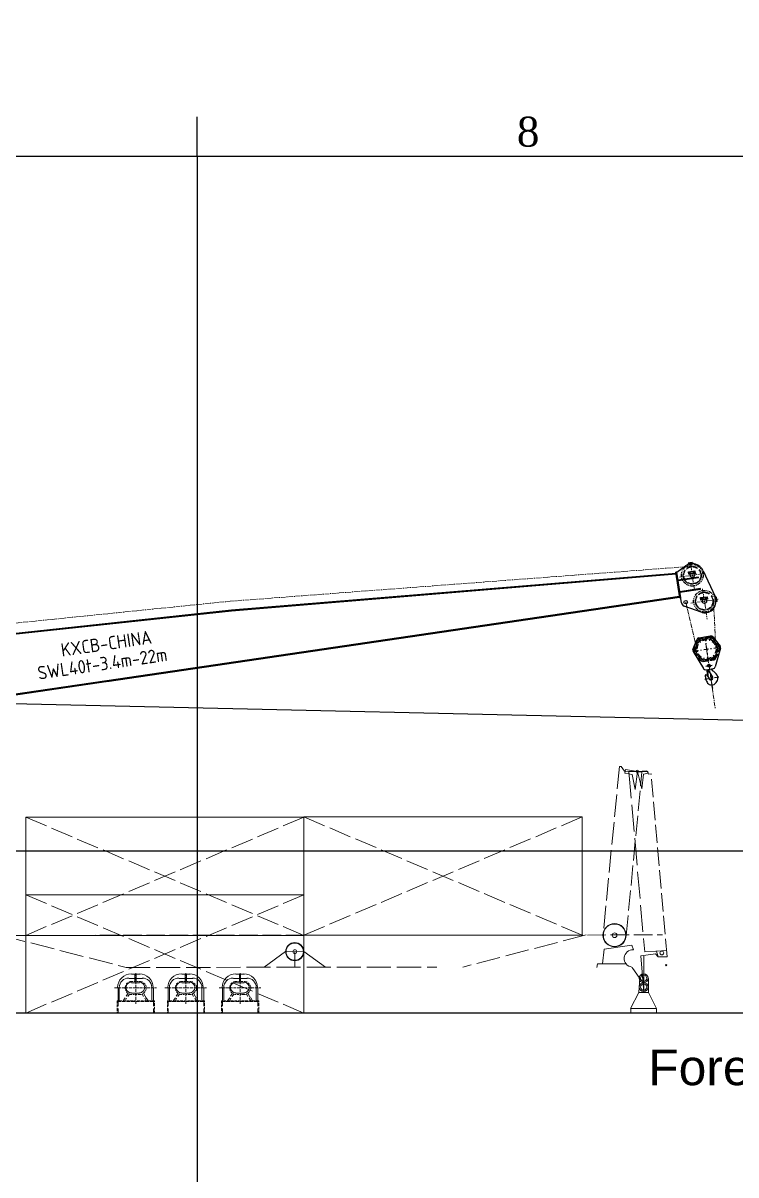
# Model space of a CAD drawing. Header units: millimetres. Extents: x -4 to 3776, y -4 to 4079.
# Drawn here: x 488.6 to 566.7, y 496.7 to 622.9 of the extents above; entities that cross this region are included whole.
import ezdxf
from ezdxf import colors
from ezdxf.entities.mleader import LeaderData, LeaderLine
from ezdxf.math import Vec2, Vec3

# ---------------------------------------------------------------- set-up
doc = ezdxf.new("R2010")
doc.units = ezdxf.units.MM
for name, pattern in [('ACAD_ISO04W100', [30, 24, -3, 0, -3]), ('CENTER', [2, 1.25, -0.25, 0.25, -0.25]), ('DASHDOT', [1, 0.5, -0.25, 0, -0.25]), ('DASHED', [0.75, 0.5, -0.25]), ('PDF_IMPORT', [1, 0.8, -0.2]), ('PHANTOM', [2.5, 1.25, -0.25, 0.25, -0.25, 0.25, -0.25])]:
    doc.linetypes.add(name, pattern=pattern)
doc.layers.add('3中心线层', color=2, linetype='CENTER', lineweight=13)
doc.layers.add('刻度', color=3, linetype='ACAD_ISO04W100', lineweight=13)
for name, color, linetype in [('4虚线层', 6, 'DASHED'), ('9双点划线层', 6, 'PHANTOM'), ('BK_kedu', 255, 'Continuous'), ('CEN', 1, 'CENTER'), ('CENTER', 1, 'DASHDOT'), ('DASHED', 6, 'DASHED'), ('DRAWING0', 2, 'Continuous'), ('EDGE', 7, 'Continuous'), ('FORECASTLE', 7, 'Continuous'), ('PDF_0', 7, 'Continuous'), ('PDF_00-EQ', 7, 'Continuous'), ('PDF_MODIFY_O_3', 7, 'Continuous'), ('PDF_MOORING', 7, 'Continuous')]:
    doc.layers.add(name, color=color, linetype=linetype)
doc.layers.add('Sheet$BORDER', color=7, linetype='Continuous', true_color=0x000000)
doc.layers.add('Sheet$GRID', color=254, linetype='Continuous', true_color=0xbebebe)
doc.styles.add('HZTXT', font='ISOCP', dxfattribs={"bigfont": 'hztxt'})
doc.styles.get("Standard").update_dxf_attribs({"font": 'arial.ttf'})

# ---------------------------------------------------------------- blocks, each defined once
blk = doc.blocks.new('2-cang kou')
at = {"layer": 'PDF_00-EQ', "lineweight": 0}
for points in [[(1.62, 26.36), (3.51, 26.45), (3.88, 26.96), (4.07, 26.96)], [(3.42, 26.63), (3.42, 26.63)], [(77.73, 26.36), (75.83, 26.45), (75.46, 26.96), (75.28, 26.96)], [(75.92, 26.63), (75.92, 26.63)], [(0.6, 26.17), (0.83, 26.12), (0.97, 26.4), (3.05, 26.4)], [(1.02, 26.49), (1.02, 26.49)], [(78.74, 26.17), (78.47, 26.12), (78.37, 26.4), (76.29, 26.4)], [(78.28, 26.49), (78.28, 26.49)], [(1.39, 6.2), (1.39, 2.22), (1.71, 6.24), (0.09, 6.43), (-0.18, 6.1), (-1.16, 6.1)], [(-1.11, 6.8), (1.29, 6.66)], [(-0.18, 6.1), (0, 6.75)], [(5.87, 5.36), (5.73, 6.94), (2.73, 7.4), (2.54, 6.89)], [(39.72, 5.04), (39.72, 6.66), (38.7, 6.7), (36.34, 4.99)], [(39.67, 6.66), (40.69, 6.7), (43.05, 4.99)], [(77.96, 6.2), (77.96, 2.22), (77.63, 6.24), (79.21, 6.43), (79.53, 6.1), (80.5, 6.1)], [(80.45, 6.8), (78.05, 6.66)], [(79.53, 6.1), (79.35, 6.75)], [(-1.16, 6.1), (-1.16, 6.1)], [(3.38, 5.36), (6.47, 5.36), (6.57, 4.95)], [(75.97, 5.36), (72.87, 5.36), (72.78, 4.95)], [(80.5, 6.1), (80.5, 6.1)], [(0.88, 3.75), (0.88, 2.22), (1.9, 2.22), (1.85, 3.79)], [(1.66, 4.12), (1.39, 3.75)], [(2.68, 4.95), (1.85, 3.75)], [(76.66, 4.95), (77.5, 3.75)], [(78.47, 3.75), (78.47, 2.22), (77.4, 2.22), (77.5, 3.79)], [(77.68, 4.12), (77.96, 3.75)], [(1.39, 3.75), (1.39, 3.75)], [(1.39, 2.77), (1.39, 2.77)], [(77.96, 3.75), (77.96, 3.75)], [(77.96, 2.77), (77.96, 2.77)], [(0.88, 2.22), (0, 0.46), (2.82, 0.46), (1.9, 2.22)], [(78.47, 2.22), (79.35, 0.46), (76.48, 0.46), (77.4, 2.22)], [(0, 0.46), (0, 0), (2.82, -0.05), (2.82, 0.46)], [(79.35, 0.46), (79.35, 0), (76.52, -0.05), (76.52, 0.46)]]:
    blk.add_lwpolyline(points, dxfattribs=at)
for points in [[(3.42, 26.63), (3.47, 26.22), (2.68, 26.08), (2.36, 24.46), (2.03, 26.4)], [(75.92, 26.63), (75.88, 26.22), (76.66, 26.08), (76.99, 24.46), (77.26, 26.4)], [(1.02, 26.49), (0.92, 26.22), (1.43, 26.12), (1.62, 24.51), (2.03, 26.4)], [(78.28, 26.49), (78.42, 26.22), (77.91, 26.12), (77.73, 24.51), (77.26, 26.4)]]:
    blk.add_lwpolyline(points, close=True, dxfattribs=at)
at = {"layer": 'PDF_00-EQ', "linetype": 'PDF_IMPORT', "lineweight": 0, "ltscale": 3.064319}
blk.add_lwpolyline([(4.07, 26.96), (5.83, 8.46)], dxfattribs=at)
at = {"layer": 'PDF_00-EQ', "linetype": 'PDF_IMPORT', "lineweight": 0, "ltscale": 3.068851}
blk.add_lwpolyline([(75.28, 26.96), (73.47, 8.46)], dxfattribs=at)
at = {"layer": 'PDF_00-EQ', "linetype": 'PDF_IMPORT', "lineweight": 0, "ltscale": 2.507554}
for points in [[(-1.16, 6.1), (0.6, 26.17)], [(80.5, 6.1), (78.74, 26.17)]]:
    blk.add_lwpolyline(points, dxfattribs=at)
at = {"layer": 'PDF_00-EQ', "linetype": 'PDF_IMPORT', "lineweight": 0, "ltscale": 3.667145}
for points in [[(3.05, 26.4), (1.29, 6.66)], [(76.29, 26.4), (78.05, 6.66)]]:
    blk.add_lwpolyline(points, dxfattribs=at)
at = {"layer": 'PDF_00-EQ', "linetype": 'PDF_IMPORT', "lineweight": 0, "ltscale": 2.742136}
for points in [[(3.33, 8.46), (1.62, 26.36)], [(76.02, 8.46), (77.73, 26.36)]]:
    blk.add_lwpolyline(points, dxfattribs=at)
at = {"layer": 'PDF_00-EQ', "linetype": 'PDF_IMPORT', "lineweight": 0, "ltscale": 2.543112}
blk.add_lwpolyline([(3.1, 8.46), (79.99, 8.51)], dxfattribs=at)
at = {"layer": 'PDF_00-EQ', "linetype": 'PDF_IMPORT', "lineweight": 0, "ltscale": 3.297223}
blk.add_lwpolyline([(7.58, 8.46), (21.22, 4.95), (55.25, 4.99)], dxfattribs=at)
at = {"layer": 'PDF_00-EQ', "linetype": 'PDF_IMPORT', "lineweight": 0, "ltscale": 3.252503}
blk.add_lwpolyline([(71.62, 8.51), (58.12, 4.99)], dxfattribs=at)
at = {"layer": 'PDF_00-EQ', "lineweight": 0}
blk.add_lwpolyline([(73.43, 5.36), (73.61, 6.94), (76.62, 7.4), (76.8, 6.89, 0.982282), (76.64, 5)], format="xyb", dxfattribs=at)
for centre, radius in [((2.01, 26.43), 0.116), ((77.24, 26.43), 0.116), ((4.55, 8.48), 1.27), ((4.55, 8.48), 1.23), ((74.74, 8.48), 1.27), ((74.74, 8.48), 1.23), ((4.55, 8.48), 0.254), ((39.7, 6.68), 0.994), ((39.7, 6.68), 0.948), ((74.74, 8.48), 0.254), ((-0.62, 6.54), 0.208), ((39.7, 6.68), 0.208), ((79.92, 6.54), 0.208), ((80.39, 5.2), 0.0694), ((1.36, 3.77), 0.486), ((1.36, 3.77), 0.347), ((77.93, 3.77), 0.486), ((77.93, 3.77), 0.347), ((1.36, 2.8), 0.486), ((1.36, 2.8), 0.347), ((77.93, 2.8), 0.486), ((77.93, 2.8), 0.347)]:
    blk.add_circle(centre, radius, dxfattribs=at)
blk.add_arc((2.57, 5.94), 0.948, 275.4764, 93.4279, dxfattribs=at)
blk = doc.blocks.new('teu')
at = {"layer": 'PDF_0', "lineweight": 0}
blk.add_lwpolyline([(0, 12.95), (0, 0), (30.47, 0), (30.47, 12.95)], close=True, dxfattribs=at)
at = {"layer": 'PDF_0', "linetype": 'PDF_IMPORT', "lineweight": 0, "ltscale": 3.066063}
for points in [[(0, 12.95), (30.47, 0)], [(30.47, 12.95), (0, 0)]]:
    blk.add_lwpolyline(points, dxfattribs=at)
blk = doc.blocks.new('弦灯')
at = {"layer": 'PDF_MODIFY_O_3', "lineweight": 0}
for points in [[(50.52, 646.23), (50.52, 646.09)], [(50.52, 646.05), (50.52, 645.91)], [(50.66, 646.23), (50.66, 646.09)], [(50.66, 646.05), (50.66, 645.91)], [(49.51, 645.49), (49.51, 645.45), (49.46, 645.31), (49.46, 645.21), (49.46, 645.08), (49.51, 644.94), (49.51, 644.89)], [(49.74, 645.77), (49.69, 645.72), (49.6, 645.63), (49.6, 645.58)], [(49.6, 644.8), (49.6, 644.75), (49.69, 644.66), (49.74, 644.61)], [(50.15, 645.91), (50.01, 645.91), (49.92, 645.86), (49.88, 645.82)], [(51.36, 645.86), (51.31, 645.86), (51.17, 645.91), (51.03, 645.91)], [(51.63, 645.58), (51.59, 645.63), (51.49, 645.72), (51.45, 645.77)], [(51.63, 644.29), (51.45, 644.61), (51.49, 644.66), (51.59, 644.75), (51.63, 644.8)], [(51.68, 644.89), (51.72, 644.94), (51.77, 645.08), (51.77, 645.21), (51.77, 645.31), (51.72, 645.45), (51.68, 645.49)], [(48.67, 643.69), (48.67, 643.18)], [(49.23, 643.78), (49.46, 644.1)], [(49.46, 643.78), (49.6, 644.06)], [(49.55, 644.29), (49.78, 644.61)], [(49.74, 644.24), (49.92, 644.52)], [(49.88, 644.57), (49.92, 644.52), (50.01, 644.47), (50.15, 644.47)], [(51.03, 644.47), (51.17, 644.47), (51.31, 644.52), (51.36, 644.57)], [(51.45, 644.24), (51.31, 644.52)], [(51.77, 643.78), (51.59, 644.06)], [(51.68, 644.24), (51.72, 644.1)], [(51.96, 643.78), (51.77, 644.1)], [(52.56, 643.69), (52.56, 643.18)], [(48.67, 642.95), (48.67, 642.44)], [(52.56, 642.95), (52.56, 642.44)]]:
    blk.add_lwpolyline(points, dxfattribs=at)
at = {"layer": 'PDF_MODIFY_O_3', "linetype": 'PDF_IMPORT', "lineweight": 0, "ltscale": 0.231192}
for points in [[(50.15, 645.91), (51.03, 645.91)], [(51.03, 644.47), (50.15, 644.47)]]:
    blk.add_lwpolyline(points, dxfattribs=at)
at = {"layer": 'PDF_MODIFY_O_3', "linetype": 'PDF_IMPORT', "lineweight": 0, "ltscale": 0.369907}
blk.add_lwpolyline([(52.65, 642.44), (52.65, 643.78), (48.58, 643.78), (48.58, 642.44)], close=True, dxfattribs=at)
at = {"layer": 'PDF_MODIFY_O_3', "linetype": 'PDF_IMPORT', "lineweight": 0, "ltscale": 0.508622}
blk.add_lwpolyline([(48.58, 643.69), (52.65, 643.69)], dxfattribs=at)
at = {"layer": 'PDF_MOORING', "lineweight": 0}
for points in [[(49.88, 646.23), (51.36, 646.23)], [(51.03, 646.69), (50.15, 646.69), (50.62, 646.69), (51.08, 646.69)], [(50.52, 646.23), (50.52, 646.69)], [(50.66, 646.23), (50.66, 646.69)], [(48.67, 645.21), (48.67, 643.78)], [(48.81, 643.78), (48.81, 645.21)], [(49.6, 645.21), (49.6, 645.21)], [(50.15, 645.77), (51.03, 645.77)], [(51.59, 645.21), (51.59, 645.21)], [(52.37, 643.78), (52.37, 645.21)], [(52.56, 645.21), (52.56, 643.78)], [(51.03, 644.61), (50.15, 644.61)]]:
    blk.add_lwpolyline(points, dxfattribs=at)
at = {"layer": 'PDF_MOORING', "linetype": 'PDF_IMPORT', "lineweight": 0, "ltscale": 0.416146}
blk.add_lwpolyline([(50.62, 643.46), (50.62, 646.88)], dxfattribs=at)
at = {"layer": 'PDF_MOORING', "linetype": 'PDF_IMPORT', "lineweight": 0, "ltscale": 0.369907}
blk.add_lwpolyline([(48.3, 645.21), (52.88, 645.21)], dxfattribs=at)
at = {"layer": 'PDF_MOORING', "lineweight": 0}
for points in [[(50.13, 645.82, 0.414216), (49.55, 645.24, 0.414216), (50.13, 644.66)], [(51.01, 644.66, 0.414216), (51.59, 645.24, 0.414216), (51.01, 645.82)]]:
    blk.add_lwpolyline(points, format="xyb", dxfattribs=at)
for centre, radius, start, end in [((50.13, 645.24), 1.5, 89.9999, 180.0001), ((49.85, 645.24), 1.04, 90, 180), ((51.01, 645.24), 1.5, 359.9999, 90.0001), ((51.33, 645.24), 1.04, 0, 90)]:
    blk.add_arc(centre, radius, start, end, dxfattribs=at)

msp = doc.modelspace()

# ---------------------------------------------------------------- linework, layer by layer
at = {"color": 7}
for p, q in [((560.166, 562.747), (560.279, 562.764)), ((560.279, 562.764), (560.166, 562.747)), ((560.773, 559.403), (560.279, 562.764)), ((560.693, 559.948), (560.279, 562.764)), ((561.995, 563.809), (561.525, 563.74)), ((561.525, 563.74), (561.539, 563.646)), ((562.008, 563.715), (561.539, 563.646)), ((561.995, 563.809), (562.008, 563.715)), ((560.166, 562.747), (560.58, 559.932)), ((560.58, 559.932), (560.166, 562.747)), ((562.645, 562.219), (560.407, 561.89)), ((562.659, 562.125), (560.421, 561.796)), ((562.659, 562.125), (562.645, 562.219)), ((562.846, 560.951), (560.594, 560.619)), ((562.86, 560.857), (560.608, 560.525)), ((562.86, 560.857), (562.846, 560.951)), ((497.798, 550.889), (560.553, 560.119)), ((497.812, 550.795), (560.566, 560.026)), ((560.58, 559.932), (560.693, 559.948)), ((564.614, 560.012), (564.521, 559.998)), ((564.59, 559.529), (564.521, 559.998)), ((564.683, 559.543), (564.59, 559.529)), ((564.683, 559.543), (564.614, 560.012)), ((562.039, 554.27), (562.496, 555.422)), ((562.692, 555.577), (563.969, 555.765)), ((564.202, 555.672), (565.006, 554.656)), ((562.058, 554.048), (563.188, 552.185)), ((565.051, 554.434), (564.473, 552.369)), ((464.752, 546.028), (512.286, 553.02)), ((464.819, 545.942), (512.3, 552.926))]:
    msp.add_line(p, q, dxfattribs=at)
at = {"color": 7, "lineweight": -3}
for p, q in [((560.279, 562.764), (561.208, 563.45)), ((563.14, 562.912), (564.468, 560.076)), ((563.045, 558.32), (561.082, 559.025))]:
    msp.add_line(p, q, dxfattribs=at)
at = {"color": 7, "linetype": 'Continuous'}
for p, q in [((561.543, 562.803), (562.247, 562.906)), ((561.585, 562.521), (561.543, 562.803)), ((561.669, 562.762), (561.601, 562.707)), ((561.751, 562.729), (561.669, 562.762)), ((562.07, 562.776), (562.138, 562.831)), ((562.076, 562.737), (562.07, 562.776)), ((562.138, 562.831), (562.22, 562.798)), ((562.22, 562.798), (562.226, 562.759)), ((562.231, 562.72), (562.226, 562.759)), ((562.247, 562.906), (562.289, 562.625)), ((561.756, 562.546), (561.585, 562.521)), ((561.601, 562.707), (561.606, 562.668)), ((561.612, 562.629), (561.606, 562.668)), ((561.694, 562.597), (561.612, 562.629)), ((561.762, 562.651), (561.694, 562.597)), ((561.756, 562.69), (561.751, 562.729)), ((561.756, 562.69), (561.762, 562.651)), ((562.076, 562.737), (562.081, 562.698)), ((562.081, 562.698), (562.163, 562.666)), ((562.289, 562.625), (562.118, 562.599)), ((562.163, 562.666), (562.231, 562.72)), ((562.871, 559.967), (563.575, 560.07)), ((562.913, 559.685), (562.871, 559.967)), ((563.084, 559.71), (562.913, 559.685)), ((562.997, 559.926), (562.928, 559.871)), ((562.928, 559.871), (562.934, 559.832)), ((562.94, 559.793), (562.934, 559.832)), ((563.021, 559.761), (562.94, 559.793)), ((563.079, 559.893), (562.997, 559.926)), ((563.09, 559.815), (563.021, 559.761)), ((563.084, 559.854), (563.079, 559.893)), ((563.084, 559.854), (563.09, 559.815)), ((563.398, 559.94), (563.466, 559.995)), ((563.403, 559.901), (563.398, 559.94)), ((563.403, 559.901), (563.409, 559.862)), ((563.409, 559.862), (563.491, 559.83)), ((563.617, 559.789), (563.446, 559.764)), ((563.466, 559.995), (563.548, 559.962)), ((563.491, 559.83), (563.559, 559.884)), ((563.548, 559.962), (563.554, 559.923)), ((563.559, 559.884), (563.554, 559.923)), ((563.575, 560.07), (563.617, 559.789))]:
    msp.add_line(p, q, dxfattribs=at)
at = {"color": 7, "ltscale": 0.5}
for p, q in [((511.463, 558.615), (560.18, 562.653)), ((511.477, 558.521), (560.194, 562.559)), ((484.25, 555.703), (511.463, 558.615)), ((484.27, 555.61), (511.477, 558.521))]:
    msp.add_line(p, q, dxfattribs=at)
at = {"color": 4, "lineweight": 25}
msp.add_line((303.447, 552.51), (696.278, 543.67), dxfattribs=at)
at = {"color": 7, "ltscale": 0.6}
for p, q in [((563.438, 552.067), (564.269, 552.189)), ((563.524, 551.487), (563.606, 551.421)), ((563.543, 551.964), (563.612, 551.977)), ((563.543, 551.964), (563.624, 551.385)), ((563.606, 551.421), (563.793, 551.118)), ((563.738, 551.965), (563.612, 551.977)), ((563.649, 552.099), (564.171, 551.256)), ((563.689, 551.394), (563.651, 551.956)), ((563.671, 551.905), (563.874, 551.754)), ((563.624, 551.385), (563.689, 551.394))]:
    msp.add_line(p, q, dxfattribs=at)
at = {"color": 7, "linetype": 'Continuous'}
for centre, radius in [((562.151, 562.748), 0.0683), ((561.681, 562.679), 0.0683), ((561.96, 562.413), 0.237), ((563.009, 559.843), 0.0683), ((563.288, 559.577), 0.237), ((563.479, 559.912), 0.0683)]:
    msp.add_circle(centre, radius, dxfattribs=at)
at = {"color": 7, "lineweight": -3}
msp.add_circle((561.242, 559.472), 0.19, dxfattribs=at)
at = {"color": 7}
for centre, radius in [((563.53, 554.318), 1.168), ((562.708, 555.356), 0.104), ((564.018, 555.548), 0.104), ((562.22, 554.125), 0.104), ((564.839, 554.51), 0.104), ((563.042, 553.087), 0.104), ((564.351, 553.28), 0.104)]:
    msp.add_circle(centre, radius, dxfattribs=at)
at = {"color": 7, "ltscale": 0.6}
for centre, radius in [((563.797, 552.502), 0.171), ((563.64, 551.931), 0.0404), ((563.797, 552.502), 0.0943)]:
    msp.add_circle(centre, radius, dxfattribs=at)
at = {"color": 7, "lineweight": -3}
for centre, radius, start, end in [((561.96, 562.413), 1.281, 22.91207, 125.96105), ((561.242, 559.472), 0.474, 188.3677, 250.23524), ((563.288, 559.577), 1.281, 259.04549, 22.91207)]:
    msp.add_arc(centre, radius, start, end, dxfattribs=at)
at = {"color": 7}
for centre, start, end in [((562.729, 555.329), 98.3677, 158.3677), ((564.005, 555.517), 38.3677, 98.3677), ((562.272, 554.178), 158.3677, 211.23066), ((564.81, 554.501), 344.38133, 38.3677)]:
    msp.add_arc(centre, 0.25, start, end, dxfattribs=at)
at = {"color": 7, "ltscale": 0.6}
for centre, radius, start, end in [((563.402, 552.314), 0.25, 211.23066, 278.3677), ((563.468, 551.396), 0.107, 58.3529, 229.62775), ((14653.757, 10413.856), 17198.062, 214.9890031, 214.9897906), ((563.072, 550.277), 2.015, 36.31878, 56.87193), ((564.232, 552.436), 0.25, 278.3677, 344.38133), ((563.996, 551.148), 0.77, 297.79736, 24.74165), ((562.965, 551.118), 0.476, 356.4907, 24.38609), ((564.015, 551.099), 0.575, 176.91675, 210.75087), ((564.235, 551.106), 0.775, 202.87031, 237.60093), ((563.996, 551.148), 0.205, 188.3677, 31.70967), ((564.064, 551.276), 0.86, 253.51875, 289.81138)]:
    msp.add_arc(centre, radius, start, end, dxfattribs=at)
at = {"layer": '3中心线层', "color": 7, "ltscale": 0.4}
for p, q in [((511.322, 559.572), (561.86, 563.395)), ((563.088, 560.937), (563.578, 557.607)), ((473.533, 555.724), (511.322, 559.572)), ((561.242, 559.472), (562.506, 554.167)), ((564.264, 559.721), (564.553, 554.468)), ((563.444, 554.9), (564.485, 547.825)), ((563.444, 554.9), (564.485, 547.825)), ((563.444, 554.9), (564.485, 547.825))]:
    msp.add_line(p, q, dxfattribs=at)
at = {"layer": '3中心线层', "color": 7}
for p, q in [((561.667, 562.776), (561.695, 562.585)), ((562.242, 562.762), (562.052, 562.734)), ((562.136, 562.845), (562.164, 562.654)), ((561.59, 562.666), (561.78, 562.694)), ((562.918, 559.83), (563.107, 559.858)), ((562.995, 559.94), (563.023, 559.749)), ((563.57, 559.926), (563.38, 559.898)), ((563.464, 560.009), (563.492, 559.818))]:
    msp.add_line(p, q, dxfattribs=at)
at = {"layer": '3中心线层', "color": 7, "ltscale": 0.3}
for p, q in [((562.173, 560.965), (561.747, 563.862)), ((560.554, 562.206), (563.366, 562.62)), ((561.785, 559.356), (564.791, 559.798))]:
    msp.add_line(p, q, dxfattribs=at)
at = {"layer": '3中心线层', "color": 7, "lineweight": -3}
for centre in [(561.96, 562.413), (563.288, 559.577)]:
    msp.add_circle(centre, 0.986, dxfattribs=at)
at = {"layer": '4虚线层', "color": 7}
msp.add_line((562.308, 562.594), (562.383, 562.605), dxfattribs=at)
at = {"layer": '4虚线层', "color": 7, "lineweight": -3}
for centre in [(561.96, 562.413), (563.288, 559.577)]:
    msp.add_circle(centre, 0.939, dxfattribs=at)
at = {"layer": '9双点划线层', "color": 7, "linetype": 'PHANTOM', "ltscale": 0.3}
for centre in [(561.96, 562.413), (563.288, 559.577)]:
    msp.add_circle(centre, 1.186, dxfattribs=at)
at = {"layer": 'CEN', "color": 7, "ltscale": 0.6}
msp.add_line((563.447, 552.45), (564.125, 552.55), dxfattribs=at)
at = {"layer": 'CENTER', "color": 7}
for p, q in [((562.584, 555.338), (562.832, 555.374)), ((562.69, 555.48), (562.726, 555.232)), ((563.326, 555.705), (563.734, 552.931)), ((562.143, 554.114), (564.917, 554.522)), ((563.325, 551.049), (564.884, 551.279)), ((563.96, 551.392), (564.159, 550.038))]:
    msp.add_line(p, q, dxfattribs=at)
msp.add_circle((563.53, 554.318), 1.035, dxfattribs=at)
at = {"layer": 'DASHED', "color": 7}
for p, q in [((562.076, 554.182), (562.564, 555.413)), ((562.123, 554.164), (562.611, 555.394)), ((562.611, 555.394), (562.564, 555.413)), ((562.685, 555.508), (563.995, 555.701)), ((562.693, 555.459), (562.685, 555.508)), ((562.693, 555.459), (564.003, 555.652)), ((564.003, 555.652), (563.995, 555.701)), ((564.099, 555.613), (564.139, 555.644)), ((564.099, 555.613), (564.921, 554.575)), ((564.139, 555.644), (564.96, 554.606)), ((562.123, 554.164), (562.076, 554.182)), ((562.138, 554.06), (562.099, 554.029)), ((562.921, 552.991), (562.099, 554.029)), ((562.96, 553.022), (562.138, 554.06)), ((564.936, 554.472), (564.448, 553.241)), ((564.983, 554.454), (564.495, 553.223)), ((564.921, 554.575), (564.96, 554.606)), ((564.936, 554.472), (564.983, 554.454)), ((562.96, 553.022), (562.921, 552.991)), ((564.367, 553.177), (563.057, 552.984)), ((563.057, 552.984), (563.064, 552.934)), ((564.374, 553.127), (563.064, 552.934)), ((564.367, 553.177), (564.374, 553.127)), ((564.448, 553.241), (564.495, 553.223))]:
    msp.add_line(p, q, dxfattribs=at)
at = {"layer": 'EDGE', "color": 29}
for points in [[(573.913, 514.46), (553.935, 514.46), (533.008, 514.46), (512.459, 514.46), (493.653, 514.46), (475.24, 514.46), (452.872, 514.46)], [(573.913, 514.46), (553.935, 514.46), (533.008, 514.46), (512.459, 514.46), (493.653, 514.46), (475.24, 514.46), (452.872, 514.46)], [(573.928, 514.46), (553.95, 514.46), (533.024, 514.46), (512.475, 514.46), (493.668, 514.46), (475.255, 514.46), (452.888, 514.46)], [(573.928, 514.46), (553.95, 514.46), (533.024, 514.46), (512.475, 514.46), (493.668, 514.46), (475.255, 514.46), (452.888, 514.46)]]:
    msp.add_lwpolyline(points, dxfattribs=at)
at = {"layer": 'Sheet$BORDER', "color": 6, "true_color": 0xff00ff}
for p, q in [((507.712, 608.276), (507.712, 612.644)), ((874.726, 608.276), (-4.361, 608.276))]:
    msp.add_line(p, q, dxfattribs=at)
at = {"layer": 'Sheet$GRID'}
for points in [[(507.712, 608.276), (507.712, 0.013)], [(0.007, 532.243), (870.358, 532.243)]]:
    msp.add_lwpolyline(points, dxfattribs=at)

# ---------------------------------------------------------------- block references
at = {"color": 4, "lineweight": 25}
for p in [(450.371, -127.98), (455.866, -127.98), (461.815, -127.98)]:
    msp.add_blockref('弦灯', p, dxfattribs=at)
at = {"layer": '刻度', "color": 4, "lineweight": 25}
for name, p in [('2-cang kou', (478.707, 514.506)), ('teu', (488.934, 522.972)), ('teu', (519.412, 522.99)), ('teu', (488.934, 514.46))]:
    msp.add_blockref(name, p, dxfattribs=at)

# ---------------------------------------------------------------- texts
at = {"layer": 'DRAWING0', "color": 7, "style": 'HZTXT'}
for s, height, p in [('KXCB-CHINA', 1.4595, (492.899, 553.485)), ('SWL40t-3.4m-22m', 1.45949, (490.347, 550.967))]:
    msp.add_text(s, height=height, rotation=8.3677, dxfattribs=at).set_placement(p)
at = {"layer": 'FORECASTLE', "color": 4}
msp.add_text('Forecastle ', height=3.90419, dxfattribs=at).set_placement((557.138, 506.561))
at = {"layer": 'Sheet$BORDER', "insert": (543.976, 612.644), "char_height": 3.2761, "width": 5.1604, "attachment_point": 2, "line_spacing_factor": 0.963855}
msp.add_mtext('\\fTimes New Roman;8', dxfattribs=at)

# ---------------------------------------------------------------- leaders
at = {"layer": 'BK_kedu'}
ml = msp.add_multileader_mtext('Standard', dxfattribs=at)
ml.set_content('', color=256)
ml.set_leader_properties()
ml.build(insert=Vec2(0, 0))
ml.multileader.update_dxf_attribs({"text_right_attachment_type": 6, "dogleg_length": 0.36, "arrow_head_size": 0.18})
ctx = ml.context
ctx.base_point, ctx.char_height, ctx.arrow_head_size, ctx.landing_gap_size, ctx.plane_origin = Vec3(3775.999, 4079.328), 0.18, 0.18, 0.09, Vec3(3774.639, 4079.328)
ctx.right_attachment = 6
notes = []
notes.append((ctx, [(0, (0, 0, 0), (0, 0), (1, 0), 1, [])]))
ctx.mtext.insert, ctx.mtext.flow_direction = Vec3(3776.089, 4079.418), 5
for ctx, leaders in notes:
    for number, flags, end, landing, length, lines in leaders:
        leader = LeaderData()
        leader.index, (leader.has_last_leader_line, leader.has_dogleg_vector, leader.attachment_direction) = number, flags
        leader.last_leader_point, leader.dogleg_vector, leader.dogleg_length = Vec3(end), Vec3(landing), length
        for number, points, colour, breaks in lines:
            line = LeaderLine()
            line.index, line.vertices, line.color, line.breaks = number, Vec3.list(points), colors.encode_raw_color(colour), breaks
            leader.lines.append(line)
        ctx.leaders.append(leader)

doc.saveas('drawing.dxf')
